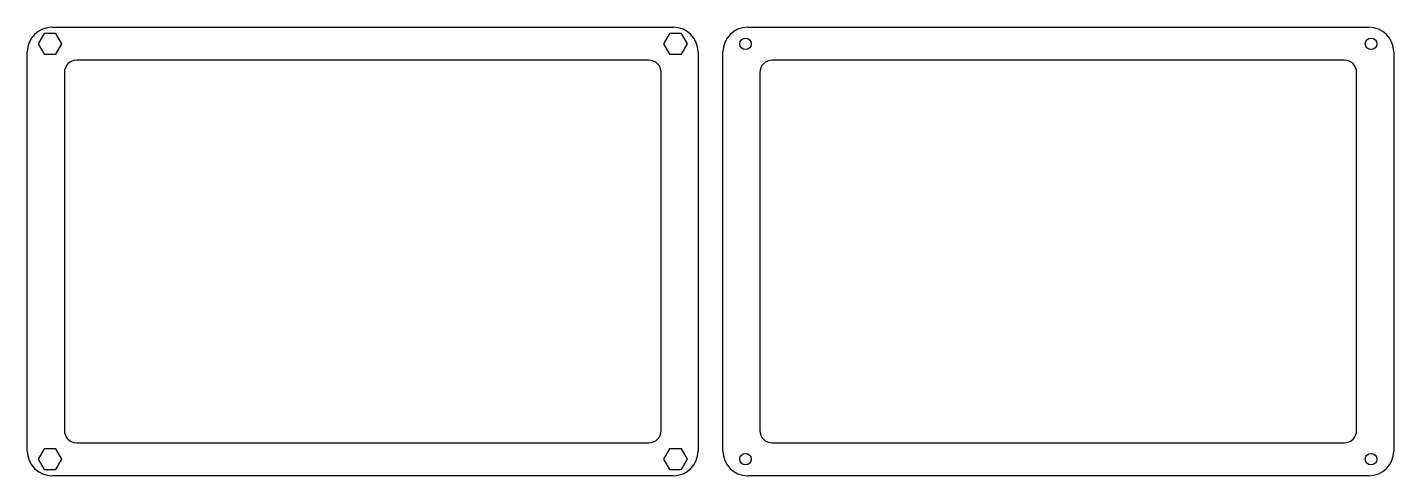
# Model space of a CAD drawing. Header units: millimetres. Extents: x 0 to 332, y -109 to 0.
import ezdxf

# ---------------------------------------------------------------- set-up
doc = ezdxf.new("R2010")
doc.units = ezdxf.units.MM

msp = doc.modelspace()

# ---------------------------------------------------------------- linework, layer by layer
for p, q in [((6, 0), (157, 0)), ((175, 0), (326, 0)), ((4.06, -1.5), (2.61, -4)), ((6.94, -1.5), (4.06, -1.5)), ((8.39, -4), (6.94, -1.5)), ((156.06, -1.5), (154.61, -4)), ((158.94, -1.5), (156.06, -1.5)), ((160.39, -4), (158.94, -1.5)), ((0, -103), (0, -6)), ((2.61, -4), (4.06, -6.5)), ((4.06, -6.5), (6.94, -6.5)), ((6.94, -6.5), (8.39, -4)), ((154.61, -4), (156.06, -6.5)), ((156.06, -6.5), (158.94, -6.5)), ((158.94, -6.5), (160.39, -4)), ((163, -6), (163, -103)), ((169, -103), (169, -6)), ((332, -6), (332, -103)), ((151, -8), (12, -8)), ((320, -8), (181, -8)), ((9, -11), (9, -98)), ((154, -98), (154, -11)), ((178, -11), (178, -98)), ((323, -98), (323, -11)), ((4.06, -102.5), (2.61, -105)), ((6.94, -102.5), (4.06, -102.5)), ((8.39, -105), (6.94, -102.5)), ((12, -101), (151, -101)), ((156.06, -102.5), (154.61, -105)), ((158.94, -102.5), (156.06, -102.5)), ((160.39, -105), (158.94, -102.5)), ((181, -101), (320, -101)), ((2.61, -105), (4.06, -107.5)), ((6.94, -107.5), (8.39, -105)), ((154.61, -105), (156.06, -107.5)), ((158.94, -107.5), (160.39, -105)), ((4.06, -107.5), (6.94, -107.5)), ((157, -109), (6, -109)), ((156.06, -107.5), (158.94, -107.5)), ((326, -109), (175, -109))]:
    msp.add_line(p, q)
for centre in [(174.5, -4), (326.5, -4), (174.5, -105), (326.5, -105)]:
    msp.add_circle(centre, 1.4)
for centre, radius, start, end in [((6, -6), 6, 90, 180), ((157, -6), 6, 0, 90), ((175, -6), 6, 90, 180), ((326, -6), 6, 0, 90), ((12, -11), 3, 90, 180), ((151, -11), 3, 0, 90), ((181, -11), 3, 90, 180), ((320, -11), 3, 0, 90), ((12, -98), 3, 180, 270), ((151, -98), 3, -90, 0), ((181, -98), 3, 180, 270), ((320, -98), 3, -90, 0), ((6, -103), 6, 180, 270), ((157, -103), 6, -90, 0), ((175, -103), 6, 180, 270), ((326, -103), 6, -90, 0)]:
    msp.add_arc(centre, radius, start, end)

doc.saveas('drawing.dxf')
